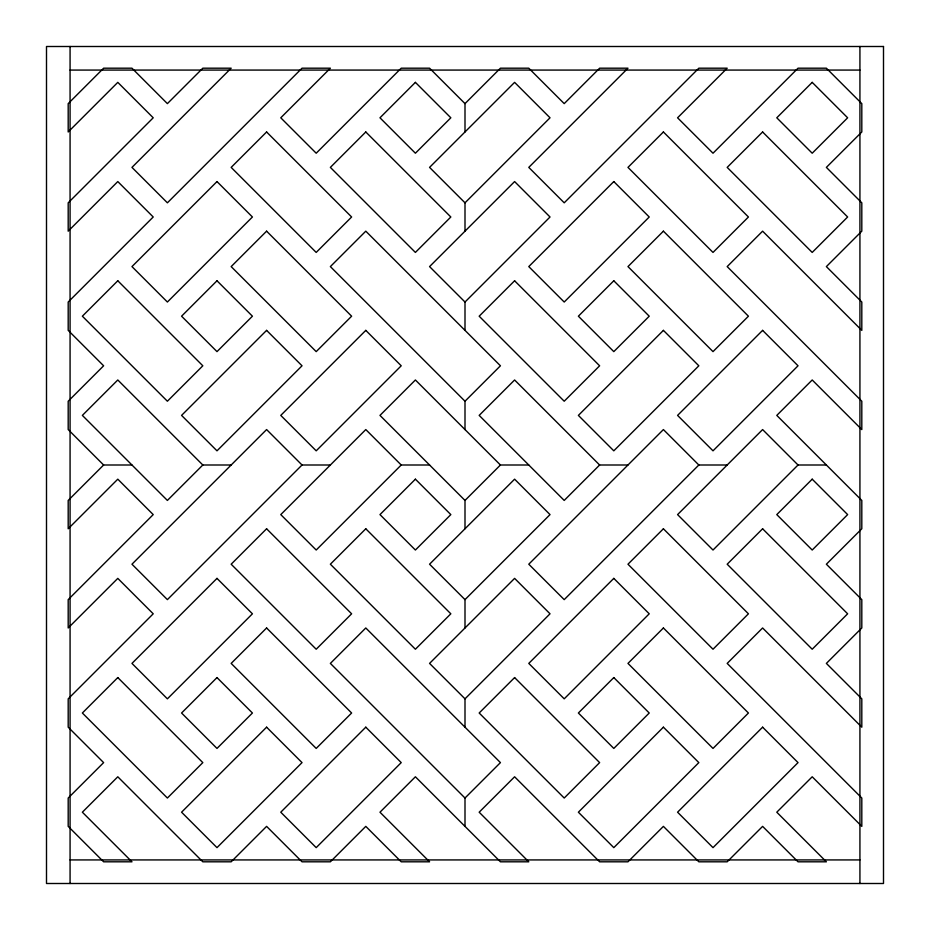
<?xml version="1.0" encoding="UTF-8"?>
<svg xmlns="http://www.w3.org/2000/svg" width="930" height="930" viewBox="0 0 930 930"><rect width="100%" height="100%" fill="white"/><g stroke="black" fill="none" stroke-linecap="round" stroke-linejoin="round"><path stroke-width="1.4" d="M131.967 465L103.625 465L68.192 500.433L68.192 528.775L117.796 479.171L153.218 514.604L68.192 599.629L68.192 627.971L117.796 578.379L153.218 613.8L68.192 698.837L68.192 727.179L103.625 762.612L68.192 798.033L68.192 826.375L103.625 861.808L131.967 861.808L82.363 812.204L117.796 776.783L202.821 861.808L231.163 861.808L266.596 826.375L302.029 861.808L330.371 861.808L365.792 826.375L401.225 861.808L429.567 861.808L379.975 812.204L415.396 776.783L500.433 861.808L528.775 861.808L479.171 812.204L514.604 776.783L599.629 861.808L627.971 861.808L663.404 826.375L698.837 861.808L727.179 861.808L762.612 826.375L798.033 861.808L826.375 861.808L776.783 812.204L812.204 776.783L861.808 826.375L861.808 798.033L727.179 663.404L762.612 627.971L861.808 727.179L861.808 698.837L826.375 663.404L861.808 627.971L861.808 599.629L826.375 564.208L861.808 528.775L861.808 500.433L776.783 415.396L812.204 379.975L861.808 429.567L861.808 401.225L727.179 266.596L762.612 231.163L861.808 330.371L861.808 302.029L826.375 266.596L861.808 231.163L861.808 202.821L826.375 167.388L861.808 131.967L861.808 103.625L826.375 68.192L798.033 68.192L713.008 153.218L677.575 117.796L727.179 68.192L698.837 68.192L564.208 202.821L528.775 167.388L627.971 68.192L599.629 68.192L564.208 103.625L528.775 68.192L500.433 68.192L465 103.625L465 131.967M202.821 465L167.388 500.433L82.363 415.396L117.796 379.975L202.821 465L231.163 465M465 202.821L550.025 117.796L514.604 82.363L429.567 167.388L465 202.821L465 231.163M302.029 465L167.388 599.629L131.967 564.208L266.596 429.567L302.029 465L330.371 465M465 302.029L550.025 216.992L514.604 181.571L429.567 266.596L465 302.029L465 330.371M401.225 465L316.2 550.025L280.767 514.604L365.792 429.567L401.225 465L429.567 465M465 401.225L500.433 365.792L365.792 231.163L330.371 266.596L465 401.225L465 429.567M465 528.775L465 500.433L500.433 465L528.775 465M465 599.629L550.025 514.604L514.604 479.171L429.567 564.208L465 599.629L465 627.971M599.629 465L564.208 500.433L479.171 415.396L514.604 379.975L599.629 465L627.971 465M465 698.837L550.025 613.8L514.604 578.379L429.567 663.404L465 698.837L465 727.179M698.837 465L564.208 599.629L528.775 564.208L663.404 429.567L698.837 465L727.179 465M465 798.033L500.433 762.612L365.792 627.971L330.371 663.404L465 798.033L465 826.375M798.033 465L713.008 550.025L677.575 514.604L762.612 429.567L798.033 465L826.375 465M70.076 70.076L859.925 70.076M70.076 859.925L859.925 859.925M465 103.625L429.567 68.192L401.225 68.192L316.2 153.218L280.767 117.796L330.371 68.192L302.029 68.192L167.388 202.821L131.967 167.388L231.163 68.192L202.821 68.192L167.388 103.625L131.967 68.192L103.625 68.192L68.192 103.625L68.192 131.967L117.796 82.363L153.218 117.796L68.192 202.821L68.192 231.163L117.796 181.571L153.218 216.992L68.192 302.029L68.192 330.371L103.625 365.792L68.192 401.225L68.192 429.567L103.625 465M500.433 465L415.396 379.975L379.975 415.396L465 500.433M859.925 46.5L859.925 883.5M70.076 46.5L70.076 883.5M117.796 280.767L82.363 316.2L167.388 401.225L202.821 365.792L117.796 280.767M216.992 181.571L131.967 266.596L167.388 302.029L252.425 216.992L216.992 181.571M266.596 131.967L231.163 167.388L316.2 252.425L351.621 216.992L266.596 131.967M216.992 280.767L181.571 316.2L216.992 351.621L252.425 316.2L216.992 280.767M266.596 231.163L231.163 266.596L316.2 351.621L351.621 316.2L266.596 231.163M365.792 131.967L330.371 167.388L415.396 252.425L450.829 216.992L365.792 131.967M415.396 82.363L379.975 117.796L415.396 153.218L450.829 117.796L415.396 82.363M266.596 330.371L181.571 415.396L216.992 450.829L302.029 365.792L266.596 330.371M365.792 330.371L280.767 415.396L316.2 450.829L401.225 365.792L365.792 330.371M117.796 677.575L82.363 713.008L167.388 798.033L202.821 762.612L117.796 677.575M216.992 578.379L131.967 663.404L167.388 698.837L252.425 613.8L216.992 578.379M266.596 528.775L231.163 564.208L316.2 649.233L351.621 613.8L266.596 528.775M514.604 280.767L479.171 316.2L564.208 401.225L599.629 365.792L514.604 280.767M613.8 181.571L528.775 266.596L564.208 302.029L649.233 216.992L613.8 181.571M663.404 131.967L627.971 167.388L713.008 252.425L748.429 216.992L663.404 131.967M216.992 677.575L181.571 713.008L216.992 748.429L252.425 713.008L216.992 677.575M266.596 627.971L231.163 663.404L316.2 748.429L351.621 713.008L266.596 627.971M365.792 528.775L330.371 564.208L415.396 649.233L450.829 613.8L365.792 528.775M415.396 479.171L379.975 514.604L415.396 550.025L450.829 514.604L415.396 479.171M613.8 280.767L578.379 316.2L613.8 351.621L649.233 316.2L613.8 280.767M663.404 231.163L627.971 266.596L713.008 351.621L748.429 316.2L663.404 231.163M762.612 131.967L727.179 167.388L812.204 252.425L847.637 216.992L762.612 131.967M812.204 82.363L776.783 117.796L812.204 153.218L847.637 117.796L812.204 82.363M266.596 727.179L181.571 812.204L216.992 847.637L302.029 762.612L266.596 727.179M663.404 330.371L578.379 415.396L613.8 450.829L698.837 365.792L663.404 330.371M365.792 727.179L280.767 812.204L316.2 847.637L401.225 762.612L365.792 727.179M762.612 330.371L677.575 415.396L713.008 450.829L798.033 365.792L762.612 330.371M514.604 677.575L479.171 713.008L564.208 798.033L599.629 762.612L514.604 677.575M613.8 578.379L528.775 663.404L564.208 698.837L649.233 613.8L613.8 578.379M663.404 528.775L627.971 564.208L713.008 649.233L748.429 613.8L663.404 528.775M613.8 677.575L578.379 713.008L613.8 748.429L649.233 713.008L613.8 677.575M663.404 627.971L627.971 663.404L713.008 748.429L748.429 713.008L663.404 627.971M762.612 528.775L727.179 564.208L812.204 649.233L847.637 613.8L762.612 528.775M812.204 479.171L776.783 514.604L812.204 550.025L847.637 514.604L812.204 479.171M663.404 727.179L578.379 812.204L613.8 847.637L698.837 762.612L663.404 727.179M762.612 727.179L677.575 812.204L713.008 847.637L798.033 762.612L762.612 727.179M883.5 46.5L46.5 46.5L46.5 883.5L883.5 883.5L883.5 46.5"/></g></svg>
